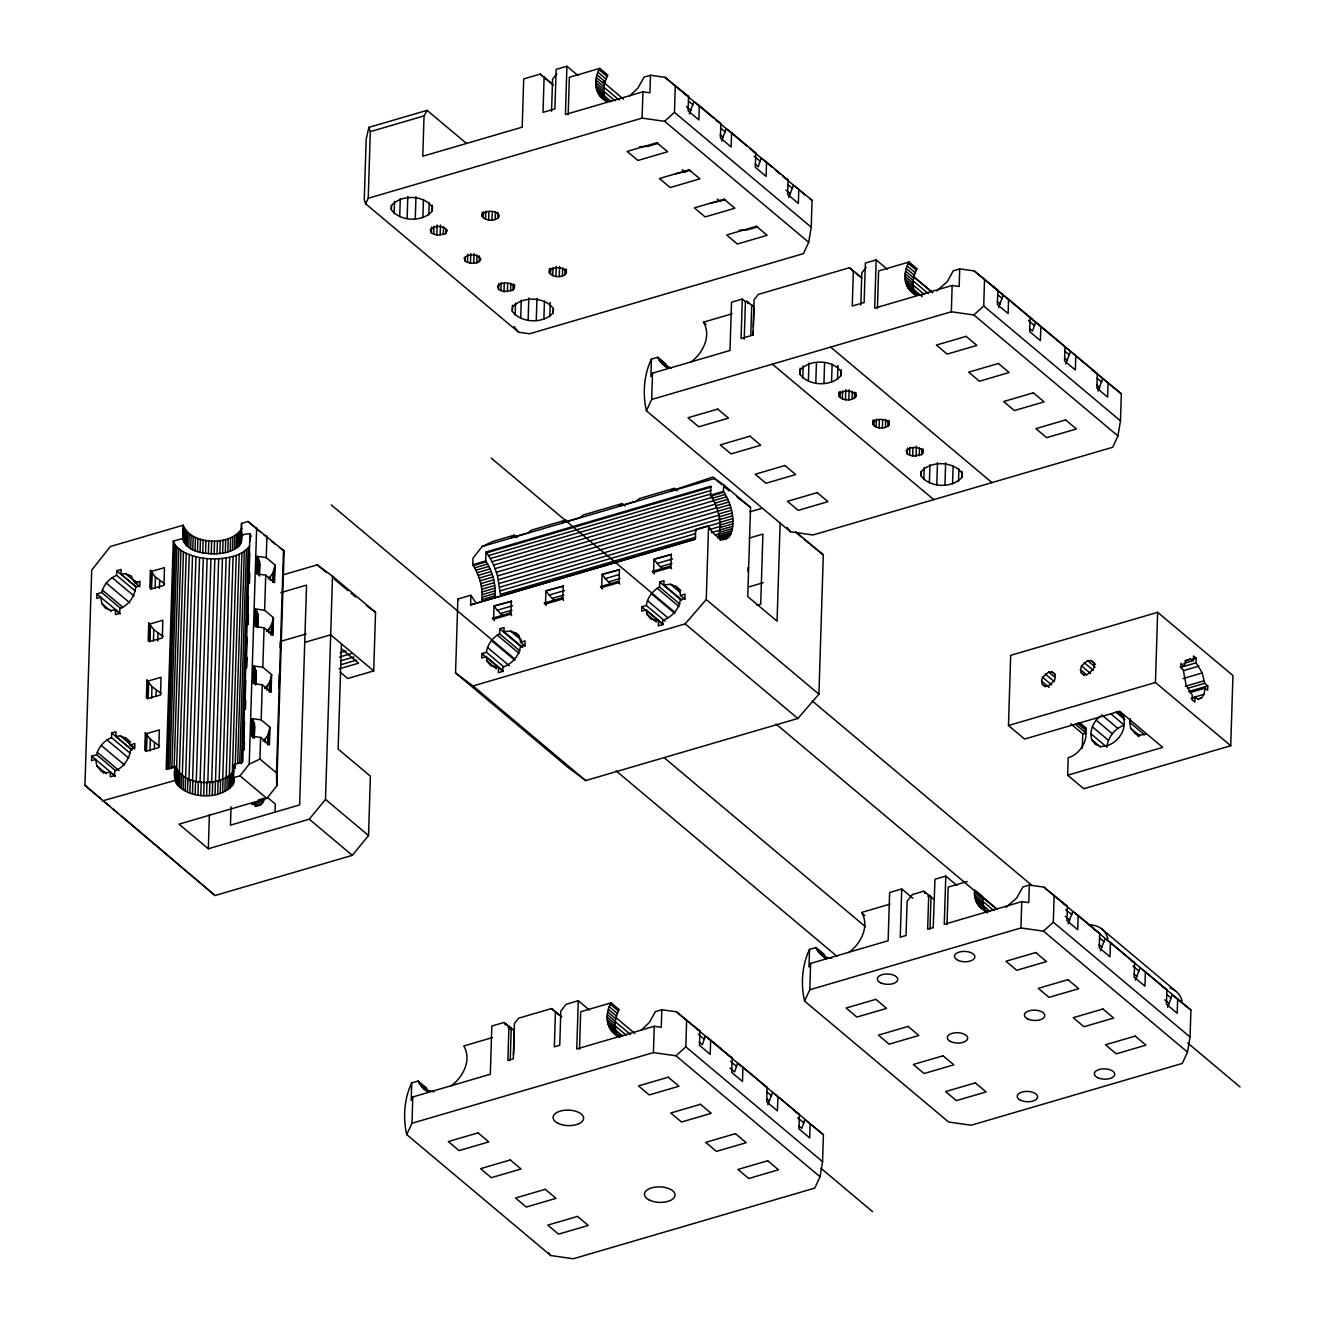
<?xml version="1.0" encoding="UTF-8"?>
<svg xmlns="http://www.w3.org/2000/svg" width="1325" height="1325" viewBox="0 0 1325 1325"><rect width="100%" height="100%" fill="white"/><g stroke="black" fill="none" stroke-linecap="round" stroke-linejoin="round"><path stroke-width="1.5" d="M481.753 601.881C483.459 588.979 479.766 575.597 472.743 564.748L472.959 558.206L482.184 546.496L492.917 541.412L514.216 535.184L517.148 537.635M494.722 598.088C496.428 585.186 492.734 571.804 485.712 560.955L485.993 551.995L710.763 486.225L710.482 495.169C718.2 507.574 723.036 523.839 717.736 538.049L730.704 534.257C736.004 520.046 731.168 503.782 723.45 491.376L723.649 484.834L712.751 477.083L670.533 491.095L674.143 488.378L677.075 490.83M341.436 643.817L338.123 749.089L370.387 776.185L368.532 835.528L352.301 855.337L215.014 895.518L84.949 785.377L91.707 570.131L110.339 546.529L183.165 525.213C191.711 545.685 230.335 546.579 241.928 528.36M115.408 770.537L96.642 754.77L91.673 756.227L91.524 760.616L95.632 759.407L96.758 765.817L103.499 773.104M120.509 608.274L101.743 592.507L96.775 593.964L96.626 598.337L100.733 597.144L101.859 603.554L105.47 608.208L111.035 610.394L115.54 609.98L120.227 613.922M100.369 770.471L105.934 772.657L110.439 772.243L110.29 776.848L114.613 775.589L114.762 770.984C123.623 767.473 129.718 758.562 130.645 749.172L134.752 747.963L134.902 743.573L129.933 745.031L125.925 738.108L120.36 735.922L115.855 736.336L115.987 731.731L111.664 732.99L111.532 737.594L130.314 753.362M115.54 609.98L115.391 614.585L119.714 613.309L119.863 608.705C128.724 605.194 134.819 596.283 135.746 586.892L139.854 585.7L139.986 581.311L135.034 582.768L131.009 575.828L125.461 573.642L120.956 574.056L121.088 569.452L116.766 570.727L116.633 575.332L135.398 591.099M145.303 732.708L144.74 750.265L145.899 751.225L158.884 747.615L159.364 729.893L146.446 733.686L145.303 732.708L150.354 739.284L159.613 746.091M146.942 680.089L146.396 697.629L147.539 698.59L160.54 694.996L161.021 677.274L148.102 681.05L146.942 680.089L151.994 686.648L161.252 693.472M148.748 623.081L148.185 640.621L149.344 641.582L162.329 637.971L162.809 620.249L149.891 624.042L148.748 623.081L153.799 629.64L163.058 636.447M150.387 570.446L149.841 587.985L151 588.946L163.985 585.352L164.466 567.63L151.547 571.406L150.387 570.446L155.439 577.004L164.697 583.828M145.899 751.225L146.446 733.686M147.539 698.59L148.102 681.05M149.344 641.582L149.891 624.042M151 588.946L151.547 571.406M146.512 751.109L147.009 735.524M148.168 698.49L148.665 682.888M149.957 641.466L150.454 625.88M151.613 588.847L152.11 573.245M149.973 750.977L150.354 739.284M151.63 698.358L151.994 686.648M153.418 641.333L153.799 629.64M155.075 588.714L155.439 577.004M154.379 748.675L154.561 742.828M156.035 696.056L156.218 690.192M157.774 640.985L158.006 633.184M159.414 588.35L159.663 580.565M251.17 536.526L249.945 533.942C235.552 533.329 245.887 541.445 237.804 546.977C231.991 551.664 224.339 553.254 217.052 553.784C204.961 554.016 186.278 552.392 182.751 538.381L173.293 541.147L166.155 769.295L175.579 766.43C184.175 786.752 220.629 787.183 233.829 771.017M167.033 769.179L174.138 543.184L173.31 541.246M168.275 769.03L175.314 545.088L174.138 543.184M169.882 768.815L176.854 546.927L175.314 545.088M171.836 768.533L178.743 548.683L176.854 546.927M174.105 768.136L180.945 550.355L178.743 548.683M234.293 777.51C230.6 806.312 164.317 800.267 175.579 766.43M182.784 539.176L183.165 525.213M175.529 781.866L175.943 768.699M183.115 540.65L183.529 527.499M176.142 783.323L183.446 551.912L180.945 550.355M183.728 542.107L184.142 528.94M177.02 784.731L177.434 771.581M184.606 543.532L185.02 530.364M178.179 786.122L178.593 772.955M185.765 544.906L186.179 531.739M179.256 775.241L186.229 553.337L183.446 551.912M179.587 787.431L180.001 774.28M187.173 546.215L187.587 533.064M181.243 788.69L181.657 775.523M188.812 547.473L189.227 534.306M182.287 776.533L189.26 554.645L186.229 553.337M183.115 789.849L183.529 776.698M190.701 548.633L191.098 535.482M185.202 790.926L192.522 555.771L189.26 554.645M192.771 549.709L193.185 536.542M187.471 791.886L187.885 778.736M195.04 550.67L195.454 537.519M188.928 780.707L195.968 556.765L192.522 555.771M189.906 792.747L190.32 779.58M197.475 551.531L197.889 538.364M192.522 781.518L199.562 557.56L195.968 556.765M192.473 793.476L192.887 780.309M200.058 552.26L200.472 539.109M195.173 794.072L195.587 780.922M202.758 552.856L203.172 539.706M196.249 782.131L203.288 558.189L199.562 557.56M197.955 794.553L198.369 781.386M205.541 553.337L205.955 540.169M200.058 782.578L207.097 558.637L203.288 558.189M200.804 794.884L201.218 781.717M208.389 553.668L208.803 540.501M203.918 782.827L210.957 558.885L207.097 558.637M203.702 795.066L204.116 781.899M211.271 553.85L211.685 540.699M206.601 795.099L207.015 781.949M214.17 553.9L214.584 540.733M207.793 782.893L214.832 558.935C227.122 558.487 241.432 556.401 249.597 546.198M209.466 795L209.88 781.849M217.052 553.784L217.466 540.633M283.616 574.686L317.271 564.848L332.509 576.209L325.503 799.389L309.272 819.214L208.323 848.762L209.4 814.511M211.636 782.744L218.675 558.802M212.298 794.768L212.712 781.601M219.884 553.552L220.298 540.385M215.064 794.371L222.451 558.471M222.65 553.154L223.064 540.004M217.731 793.857L218.128 780.69M225.3 552.641L225.714 539.474M219.105 781.916L226.144 557.957M220.248 793.195L220.662 780.044M227.834 551.978L228.248 538.828M222.716 779.15L229.689 557.262M222.633 792.416L223.047 779.249M230.219 551.2L230.633 538.033M224.852 791.505L225.267 778.355M232.422 550.289L232.836 537.138M226.111 778.272L233.084 556.384M226.857 790.495L227.271 777.344M234.442 549.279L234.856 536.128M228.662 789.385L229.076 776.235M236.247 548.169L236.662 535.018M229.291 777.228L236.264 555.341M230.235 788.193L230.649 775.026M237.804 546.977L238.218 533.809M231.047 806.743L230.467 825.16L299.632 804.921L306.539 585.103L280.85 592.606M231.56 786.918L231.974 773.75M239.129 545.701L239.543 532.534M232.239 776.036L239.212 554.132M232.62 785.559L233.034 772.409M240.206 544.36L240.62 531.192M233.415 784.168L233.945 764.575L242.773 761.991L249.945 533.942M241.001 542.952L241.531 523.358L247.974 521.47L284.146 550.968L276.759 785.907L266.872 798.428L179.007 824.15L208.323 848.762M241.365 537.122L241.531 523.358M233.929 782.727L234.045 778.967M241.514 541.527L241.812 532.12M235.121 768.517L241.912 552.79M237.655 762.918L244.313 551.299M239.692 763.366L246.417 549.693M241.398 763.713L248.173 547.987M243.568 750.314L244.462 721.545M244.86 709.223L245.754 680.454M246.152 668.131L247.112 637.308M247.51 624.986L248.404 596.217M248.868 581.841L249.763 553.072M250.143 540.749L250.342 534.588M244.214 749.784L244.462 741.569M245.489 708.693L245.754 700.478M246.781 667.601L247.112 657.332M248.139 624.456L248.471 614.187M249.431 583.364L249.763 573.096M234.161 781.27L233.531 777.742L239.991 775.854L249.216 764.144L256.653 527.946M252.197 718.63L251.651 736.17L260.627 737.445L269.422 744.832L269.985 727.293L261.174 719.889L252.197 718.63L254.417 723.533L254.367 738.323M253.853 665.995L253.307 683.534L262.284 684.81L271.078 692.197L271.625 674.657L262.83 667.27L253.853 665.995L256.073 670.914L256.089 683.733M255.642 608.987L255.096 626.526L264.072 627.802L272.867 635.188L273.43 617.649L264.619 610.262L255.642 608.987L257.862 613.889L257.878 626.725M257.298 556.351L256.752 573.891L265.729 575.166L274.523 582.553L275.07 565.013L266.275 557.626L257.298 556.351L259.518 561.27L259.468 576.044M252.777 738.025L253.323 720.469M254.499 683.435L254.98 667.85M256.288 626.427L256.768 610.825M257.944 573.791L258.425 558.206M253.986 737.18L254.417 723.533M255.642 684.545L256.073 670.914M257.431 627.537L257.862 613.889M259.087 574.901L259.518 561.27M254.052 737.495L254.748 726.63M255.708 684.859L256.388 673.994M259.153 575.216L259.832 564.351M276.759 785.907L276.494 772.939L259.948 759.059L260.627 737.445M261.174 719.889L262.284 684.81M262.83 667.27L264.072 627.802M264.619 610.262L265.729 575.166M266.275 557.626L266.954 536.012M265.215 742.712L265.331 738.82L267.865 735.027L269.985 727.293M266.872 690.093L266.987 686.184L269.522 682.392L271.625 674.657M268.66 633.068L268.776 629.176L271.31 625.383L273.43 617.649M270.317 580.449L270.433 576.541L272.967 572.764L275.07 565.013M267.567 744.766L267.865 735.027M269.223 692.147L269.522 682.392M271.012 635.139L271.31 625.383M272.668 582.503L272.967 572.764M269.008 744.733L269.439 731.085M270.664 692.097L271.095 678.45M272.453 635.089L272.884 621.442M274.109 582.453L274.54 568.806M275.037 812.192L275.302 804.01L267.617 797.551M278.929 688.52L279.376 674.193M280.204 647.61L280.403 641.466L306.092 633.946M276.494 772.939L283.5 549.892M788.756 197.442L793.46 185.103L812.076 200.241L811.231 227.204L808.681 242.293L803.43 253.622L529.569 333.768L518.555 332.211L365.667 203.802L368.217 198.27L370.321 131.622L368.863 127.382L427.097 110.339L466.417 143.365M340.078 672.057L347.763 678.516L373.7 670.914L375.538 612.349L332.509 576.209M391.273 209.598L391.538 205.458C401.326 194.328 423.735 194.924 432.447 207.097L432.182 211.222C422.393 222.352 399.984 221.755 391.273 209.598L391.388 205.557M394.138 213.524L394.519 201.433M399.703 216.671L400.283 198.535M407.123 218.559L407.818 196.398M415.272 218.873L415.967 196.713M427.097 110.339L424.05 115.904L422.774 156.234L522.199 127.15L523.706 78.904L540.136 74.101L553.469 84.916M422.89 217.598L423.453 199.462M428.82 214.915L429.201 202.824M431.403 233.067L430.327 229.738C434.385 225.117 443.676 225.366 447.287 230.401L445.78 233.647L436.786 235.154L431.403 233.067L431.586 227.006M432.182 211.222L432.381 205.176M433.706 234.376L433.971 226.161M436.786 235.154L437.101 225.002M418.17 1081.034L419.462 1083.85L427.528 1090.624L426.252 1087.808L418.17 1081.034L411.727 1082.923L411.181 1100.462L412.804 1096.951L490.316 1074.26L491.823 1026.03L503.931 1022.486L511.235 1028.15L510.224 1060.348M798.776 1125.803L801.857 1128.37L804.788 1119.575L823.405 1134.713L822.56 1161.677L820.026 1176.766L814.776 1188.094L573.327 1258.75L550.786 1255.553L406.725 1134.581L411.992 1123.252L412.804 1096.951M440.165 235.287L440.48 225.035M443.328 234.757L443.577 226.79M445.78 233.647L445.912 229.54M465.224 261.24L464.181 257.994C468.123 253.506 477.149 253.754 480.644 258.657L480.544 260.313L476.801 262.88L470.458 263.261L465.224 261.24L465.357 257.216M467.477 262.499L467.725 254.301M795.646 531.656L823.305 554.877L818.916 694.184L797.849 718.481L585.683 780.574L568.21 767.556L455.552 672.934L457.87 599.033L470.839 595.24L475.758 602.676M470.458 263.261L470.756 253.539M473.737 263.393L474.035 253.572M476.801 262.88L477.05 254.93M479.186 261.787L479.385 255.891M482.085 216.257L482.184 214.551C486.258 209.93 495.55 210.178 499.161 215.23L499.045 216.936C494.987 221.557 485.695 221.308 482.085 216.257L482.217 212.215M730.704 534.257C724.576 545.983 711.409 533.743 708.577 525.661L695.608 529.47L695.393 539.209L470.623 604.978L470.839 595.24M483.277 217.896L483.459 211.818M485.579 219.205L485.828 211.106M488.66 219.983L488.908 211.884M492.039 220.116L492.287 212.017M495.186 219.586L495.451 211.487M503.599 666.707L486.391 652.264L481.853 653.589L481.704 657.978L486.242 656.637L503.467 671.096M497.653 218.476L497.852 212.398M498.631 289.529L497.554 286.183C501.612 281.562 510.903 281.811 514.514 286.862L513.007 290.109L504.013 291.616L498.631 289.529L498.813 283.467M500.933 290.837L501.198 282.623M511.334 601.003L510.92 614.121L493.645 619.173L494.043 606.055L511.516 601.252L494.043 606.055M504.013 291.616L504.262 283.484M507.392 291.748L507.641 283.55M519.947 650.906L499.608 633.83L499.757 628.795L504.08 627.52L503.947 631.694L522.729 647.461M510.556 291.218L510.804 283.235M512.278 311.209L512.543 307.085C522.348 295.939 544.741 296.535 553.452 308.708L553.188 312.832C543.399 323.979 520.99 323.383 512.278 311.209L512.46 305.164M513.007 290.109L513.206 283.947M514.398 288.568L514.531 284.511M515.143 315.151L515.524 303.061M520.708 318.298L521.288 300.162M528.128 320.17L528.824 298.009M508.949 1026.229L507.873 1060.431L513.272 1058.857L514.382 1023.546L518.622 1018.18L551.482 1008.573L561.783 1016.855M536.277 320.501L536.973 298.34M544.111 77.065L543.002 112.36L554.893 108.882L556.136 69.413L566.934 66.25L578.015 75.542M513.57 1054.882L514.332 1030.751L503.931 1022.486M543.896 319.226L544.459 301.09M551.564 111.366L552.575 79.169L556.848 73.753M549.312 272.718L549.411 271.012C553.486 266.391 562.777 266.64 566.388 271.675L566.272 273.397C562.214 278.002 552.923 277.77 549.312 272.718L549.428 268.66M550.504 274.341L550.687 268.279M549.842 316.526L550.273 302.431M552.807 275.65L553.055 267.551M553.188 312.832L553.32 308.808M563.208 585.816L562.794 598.933L545.503 604.001L545.917 590.884L563.373 586.081L545.917 590.884M555.887 276.428L556.202 266.308M559.266 276.561L559.581 266.441M566.934 66.25L565.411 114.497L642.923 91.806L649.929 92.8L650.476 75.26L665.001 77.314L688.569 96.526L688.106 110.869L698.871 119.896L699.318 105.553L693.969 101.561L689.265 113.884M562.413 276.031L562.678 267.948M568.177 114.778L569.352 77.281L599.794 68.37L607.86 75.144C603.736 82.746 601.964 92.618 606.386 100.501C593.434 94.887 593.716 78.755 599.794 68.37M564.881 274.921L565.079 268.842M566.272 273.397L566.404 269.339M555.457 1011.538L554.347 1046.833L559.746 1045.259L560.823 1011.041L566.173 1004.267L578.28 1000.723L589.343 1010.014M578.28 1000.723L576.756 1048.969L654.252 1026.279L661.274 1027.273L661.821 1009.733L676.346 1011.787L699.898 1030.999L699.451 1045.342L710.217 1054.369L710.664 1040.026L705.298 1036.034L702.349 1044.829L699.285 1042.245M579.505 1049.251L580.681 1011.753L611.14 1002.843L619.206 1009.617C614.734 1017.766 613.028 1028.829 618.924 1036.73C605.641 1030.767 604.382 1013.973 611.14 1002.843M619.404 569.386L618.99 582.487L601.699 587.555L602.113 574.437L619.57 569.634L602.113 574.437M368.217 198.27L642.095 118.124L642.923 91.806M665.1 621.226L646.318 605.459L641.78 606.784L641.648 611.173L646.186 609.831L663.394 624.29M657.862 357.253L659.154 360.069L667.22 366.843L665.928 364.027L657.862 357.253L651.42 359.141L650.857 376.681L652.496 373.17L729.992 350.479L731.516 302.232L742.315 299.086L745.412 301.669L744.236 339.167M1108.064 382.759L1107.617 397.102L1096.868 388.076L1097.315 373.716L1091.949 369.725L1121.331 393.889L1120.47 420.853L1117.936 435.942L1112.685 447.27L813.02 534.969L790.478 531.772L646.418 410.8L651.668 399.471L652.496 373.17M671.278 554.198L670.864 567.315L653.573 572.367L653.987 559.266L671.444 554.463L653.987 559.266M679.874 604.101L659.535 587.025L659.684 581.99L664.007 580.714L663.891 584.888L681.1 599.347M642.095 118.124L664.637 121.32L674.458 112.36L675.303 85.396M411.992 1123.252L653.424 1052.597L654.252 1026.279M653.424 1052.597L675.965 1055.793L685.803 1046.833L686.648 1019.869M699.318 105.553L720.833 123.623L720.386 137.966L731.135 147.009L731.582 132.649L726.233 128.657L721.529 140.997M455.552 672.934L473.008 685.952L685.174 623.876L706.242 599.562L708.577 525.661M742.315 299.086L741.072 338.554L752.964 335.076L754.074 299.765L758.314 294.398L849.391 267.749L861.151 277.256M731.582 132.649L755.797 152.971L755.333 167.331L766.098 176.358L766.546 161.998L761.179 158.006L758.248 166.801L755.167 164.217M750.778 335.225L751.722 305.032L754.008 306.953L753.378 327.076M753.13 335.126L753.263 331.101M710.664 1040.026L732.178 1058.095L731.715 1072.438L742.48 1081.482L742.928 1067.122L737.578 1063.13L734.63 1071.925L730.009 1068.049M723.649 484.834L750.546 507.409L747.747 596.581L777.063 621.193L780.143 522.845M766.546 161.998L788.06 180.067L787.613 194.427L798.362 203.454L798.809 189.111M742.928 1067.122L767.125 1087.444L766.678 1101.804L777.444 1110.83L777.891 1096.487L772.525 1092.479L767.838 1104.818M799.936 374.147L800.201 370.023C810.006 358.893 832.398 359.489 841.127 371.646L840.862 375.77C831.057 386.917 808.648 386.32 799.936 374.147L800.134 368.102M802.801 378.089L803.182 365.998M808.382 381.236L808.946 363.1M815.786 383.107L816.432 362.967M777.891 1096.487L799.406 1114.54L798.942 1128.9L809.707 1137.927L810.155 1123.583M823.935 383.438L824.564 363.282M816.001 947.508L818.486 952.095L826.552 958.869L824.067 954.282L816.001 947.508L809.542 949.396L808.995 966.952L810.635 963.424L888.131 940.733L889.638 892.503L901.745 888.959L912.826 898.251M1167.607 1007.265L1172.294 994.926L1190.91 1010.048L1190.065 1037.028L1187.531 1052.116L1182.281 1063.445L971.142 1125.223L948.601 1122.027L804.557 1001.054L809.807 989.742L810.635 963.424M831.553 382.163L832.117 364.027M837.499 379.463L837.947 365.369M838.874 395.993L838.99 394.287C843.048 389.666 852.339 389.914 855.95 394.966L855.851 396.672C851.776 401.293 842.501 401.044 838.874 395.993L839.007 391.968M840.067 397.632L840.265 391.587M840.862 375.77L841.044 369.725M842.385 398.941L842.634 390.875M845.449 399.719L845.781 389.633M848.828 399.852L849.143 389.782M853.366 270.714L852.257 306.009L864.132 302.531L865.374 263.062L876.189 259.899L887.253 269.207M851.992 399.322L852.24 391.256M854.459 398.196L854.642 392.15M855.851 396.672L855.983 392.647M860.819 305.015L861.83 272.817L866.103 267.402M876.189 259.899L874.666 308.145L952.162 285.471L959.184 286.448L959.731 268.909L974.256 270.962L997.824 290.175L997.361 304.518L1008.126 313.561L1008.573 299.202L992.458 286.167L997.824 290.175M872.744 424.215L872.86 422.543C876.802 418.071 885.812 418.303 889.323 423.205L889.207 424.861C885.266 429.35 876.256 429.101 872.744 424.215L872.877 420.174M877.415 308.427L878.608 270.929L909.049 262.019L917.115 268.793C912.975 276.395 911.219 286.266 915.641 294.15C902.689 288.552 902.971 272.403 909.049 262.019M873.904 425.789L874.086 419.743M876.14 427.064L876.388 418.998M879.121 427.809L879.386 419.76M882.4 427.942L882.649 419.893M885.464 427.428L885.729 419.379M887.866 426.352L888.048 420.307M889.207 424.861L889.34 420.837M907.294 454.078L906.217 450.732C910.275 446.127 919.567 446.376 923.177 451.411L921.687 454.657L912.677 456.164L907.294 454.078L907.492 448.032M909.613 455.386L909.861 447.337M912.677 456.164L912.942 448.115M901.745 888.959L900.238 937.206L906.035 935.5L907.112 901.298L912.461 894.508L923.707 891.228L931.011 896.892L930.001 929.09M916.055 456.297L916.37 446.227M919.219 455.767L919.467 447.717M920.941 475.758L921.206 471.634C931.011 460.504 953.404 461.1 962.132 473.273L961.867 477.398C952.062 488.527 929.67 487.931 920.941 475.758L921.074 471.733M921.687 454.657L921.869 448.612M923.078 453.133L923.194 449.092M923.823 479.7L924.188 467.609M929.388 482.847L929.951 464.711M936.808 484.735L937.504 462.557M944.94 485.049L945.636 462.889M651.668 399.471L951.333 311.773L952.162 285.471M933.214 927.649L934.97 879.237L945.785 876.073L956.849 885.365M952.559 483.774L953.139 465.638M945.785 876.073L944.261 924.32L1021.757 901.629L1028.78 902.623L1029.326 885.083L1043.852 887.137L1067.403 906.333L1066.956 920.693L1077.722 929.719L1078.169 915.376L1072.803 911.368L1068.116 923.707M958.505 481.091L958.886 469M947.011 924.602L948.187 887.104L967.217 881.539M961.867 477.398L962.049 471.352M951.333 311.773L973.875 314.969L983.713 306.009L984.558 279.045M1067.635 775.191L1162.737 747.366L1119.708 711.227L1024.606 739.052L1008.474 725.504L1010.677 655.345L1157.653 612.332L1232.946 675.551L1230.726 745.727L1083.767 788.739L1067.635 775.191L1068.182 757.652C1082.061 754.372 1094.135 731.317 1078.798 722.705L1086.268 728.982M1030.088 317.271L1029.641 331.614L1040.39 340.658L1040.837 326.298L1008.573 299.202M809.807 989.742L1020.929 927.947L1021.757 901.629M1065.052 346.62L1064.588 360.98L1075.353 370.006L1075.801 355.663L1040.837 326.298M1020.929 927.947L1043.471 931.144L1053.309 922.183L1054.153 895.203M1082.277 748.294L1082.74 733.851L1070.782 723.814M1078.169 915.376L1099.684 933.429L1099.22 947.789L1109.986 956.816L1110.433 942.472L1105.067 938.464L1100.379 950.803M1110.433 942.472L1134.631 962.795L1134.183 977.138L1144.949 986.181L1145.396 971.821L1140.03 967.83L1135.326 980.169M1230.726 745.727L1155.433 682.491L1157.653 612.332M1145.396 971.821L1166.911 989.891L1166.447 1004.251L1177.213 1013.277L1177.66 998.918M1183.788 663.378L1193.394 660.579L1193.527 655.974L1196.227 658.227L1196.077 662.831L1202.288 672.934L1204.69 683.336L1207.771 685.936L1207.638 690.325L1205.088 688.172L1189.717 692.677M1191.142 698.606L1194.984 697.48L1194.852 702.084L1192.152 699.832L1192.301 695.227L1186.09 685.124L1183.291 669.887L1180.741 667.734L1180.89 663.345L1183.97 665.945L1186.885 659.999L1190.529 659.121L1193.394 660.579M989.311 911.385C979.009 910.523 972.964 899.443 974.769 889.887M985.22 910.308L982.968 904.014L982.852 896.661L976.128 891.013M257.746 620.05L258.193 616.986M1197.651 699.186L1201.493 698.06L1204.044 694.267L1205.088 688.172M101.743 592.507C103.516 584.921 109.412 578.247 116.633 575.332M96.642 754.77C98.414 747.184 104.311 740.526 111.532 737.594M486.391 652.264C487.451 644.53 492.701 637.358 499.608 633.83M646.318 605.459C647.395 597.724 652.629 590.553 659.535 587.025M1116.379 711.724L1119.94 713.132L1123.418 717.62C1127.707 731.417 1114.938 747.002 1100.694 746.406L1095.344 744.302L1091.866 739.814C1089.001 731.102 1093.373 721.612 1100.297 716.129M1111.112 714.076L1124.312 725.156C1114.905 728.452 1107.799 737.213 1106.922 747.201L1090.79 733.652M1138.639 736.617L1130.755 728.435L1129.678 722.274L1130.424 718.812M253.241 803.48C257.597 808.316 264.271 803.993 264.222 798.23L258.325 799.952M747.813 571.473L748.062 567.431M998.52 307.549L1003.207 295.21M1029.459 328.517L1032.539 331.101L1035.488 322.306M1065.747 363.994L1070.434 351.655M1098.011 391.09L1102.715 378.751M1041.566 681.067L1042.593 677.29L1048.704 672.023L1052.133 671.957L1054.584 673.779L1055.396 677.009L1054.352 680.802L1048.257 686.052L1044.829 686.135L1042.378 684.296L1041.566 681.067L1049.135 687.41M1080.471 669.672L1081.498 665.895L1087.61 660.628L1091.038 660.562L1093.489 662.384L1094.301 665.63L1093.258 669.407L1087.162 674.673L1083.734 674.74L1081.283 672.918L1080.471 669.672L1086.517 674.756M254.764 680.056L255.957 677.058M368.863 127.382L366.164 139.357L364.259 199.744L365.667 203.802M651.42 359.141C643.817 374.793 642.542 394.188 646.418 410.8M411.727 1082.923C404.142 1098.574 402.866 1117.985 406.725 1134.581M809.542 949.396C801.956 965.047 800.681 984.458 804.557 1001.054M268.114 578.926L270.433 576.541M266.474 631.561L268.776 629.176M264.669 688.569L266.987 686.184M263.029 741.205L265.331 738.82M629.657 95.947L637.971 88.063L644.033 77.148L650.476 75.26M690.491 362.305C702.532 353.858 711.84 336.053 703.476 322.174L732.029 313.826M450.815 1086.086C462.839 1077.639 472.147 1059.834 463.783 1045.972L492.337 1037.608M641.002 1030.419L649.3 1022.536L655.378 1011.621L661.821 1009.733M848.629 952.559C860.67 944.112 869.978 926.308 861.614 912.445L890.152 904.081M514.216 535.184L510.589 537.9L527.88 532.849L531.507 530.116L566.09 519.996L562.463 522.729L579.754 517.661L583.381 514.945L622.286 503.55L625.218 506.017M622.286 503.55L618.659 506.283L635.95 501.214L639.577 498.498L674.143 488.378M936.576 291.119L947.226 281.712L953.288 270.797L959.731 268.909M1006.155 907.294L1016.805 897.87L1022.867 886.972L1029.326 885.083M249.216 764.144L259.948 759.059M658.26 143.315L647.975 146.33L639.693 146.711M675.203 173.923L690.54 170.412M710.167 203.288L725.487 199.76M757.767 226.873L747.466 229.871L739.201 230.252M370.321 131.622L424.05 115.904M745.412 301.669L746.704 301.288L754.008 306.953M747.697 303.591L748.989 303.21L746.704 301.288M482.184 546.496L714.987 478.375M485.993 551.995L486.656 552.84L711.426 487.053M486.656 552.84L488.544 555.572L711.343 490.366M488.544 555.572L490.349 558.554L711.177 493.927M472.743 564.748L485.712 560.955M710.482 495.169L723.45 491.376M473.323 565.593L486.292 561.8M711.061 496.014L724.03 492.221M490.349 558.554L492.055 561.75L712.883 497.123M474.681 567.812L487.65 564.019M712.419 498.25L725.371 494.44M475.94 570.197L488.908 566.404M713.678 500.635L726.647 496.825M492.055 561.75L493.629 565.112L714.457 500.486M477.132 572.715L490.101 568.922M714.871 503.152L727.839 499.359M493.629 565.112L495.07 568.624L715.898 503.997M478.209 575.348L491.178 571.555M715.947 505.769L728.916 501.976M495.07 568.624L496.378 572.251L717.206 507.624M479.186 578.064L492.155 574.272M716.924 508.485L729.893 504.693M480.031 580.83L492.999 577.037M695.625 537.238L500.436 594.362L497.504 575.944L730.737 507.458M480.743 583.629L493.712 579.837M718.481 514.067L731.45 510.274M498.465 579.688L719.293 515.061M481.339 586.445L494.308 582.652M719.077 516.866L732.029 513.073M499.243 583.447L720.071 518.82M481.77 589.227L494.738 585.435M719.508 519.648L732.477 515.856M749.933 511.798L761.825 508.32M304.733 642.377L330.67 634.791L373.7 670.914M482.068 591.96L495.037 588.168M719.806 522.381L732.775 518.588M499.84 587.157L720.668 522.53M482.217 594.61L495.186 590.817M719.955 525.048L732.924 521.255M500.237 590.817L695.426 533.693M709.223 529.652L721.065 526.191M482.217 597.178L495.186 593.385M719.955 527.598L732.924 523.806M482.068 599.596L495.02 595.803M711.392 532.633L719.276 530.315M719.79 530.033L732.758 526.24M470.541 604.829L695.31 539.06M719.492 532.302L732.46 528.509M715.334 534.886L719.276 533.727M719.044 534.422L732.013 530.629M718.465 536.343L731.433 532.534M720.585 538.447L729.843 535.731M719.608 539.673L728.866 536.973M720.369 540.12L727.789 537.95M722.887 539.755L726.597 538.679M340.144 652.695L346.04 650.973M494.225 606.32L497.289 610.229L512.659 605.74M546.082 591.132L549.163 595.058L564.516 590.553M602.279 574.702L605.343 578.611L618.792 574.669M654.152 559.514L657.217 563.423L672.587 558.935M339.432 657.067L351.224 653.606M749.138 538.099L762.918 534.074L760.716 604.233L756.823 605.376M497.289 610.229L500.453 613.558L511.98 610.179M549.163 595.058L552.31 598.387L563.837 595.008M605.343 578.611L608.506 581.94L620.034 578.561M657.217 563.423L660.38 566.752L671.908 563.373M340.326 660.927L354.09 656.902M494.407 620.663L492.486 618.212L509.777 613.16L510.92 614.121M546.281 605.475L544.36 603.041L561.651 597.973L562.794 598.933M602.477 589.029L600.556 586.594L617.848 581.526L618.99 582.487M654.335 573.858L652.413 571.406L669.705 566.355L670.864 567.315M340.84 664.736L356.558 660.132M338.968 668.91L358.628 663.146L341.717 648.952M503.947 631.694L510.605 631.081L516.17 633.267L519.781 637.921L520.543 642.261L525.081 640.936L524.932 645.325L520.394 646.65C519.135 656.157 511.682 664.007 502.838 667.22L502.705 671.378L498.382 672.653L498.548 667.601L490.614 665.63L487.004 660.976L486.242 656.637M663.891 584.888L670.533 584.275L676.098 586.462L679.708 591.116L680.47 595.455L685.008 594.13L684.876 598.519L680.338 599.844C679.062 609.351 671.609 617.202 662.765 620.415L662.632 624.572L658.31 625.847L658.475 620.796L650.558 618.825L646.931 614.171L646.186 609.831M749.486 586.727L763.117 582.735M102.34 800.913L175.198 780.392M251.717 804.457L263.509 800.996M254.566 805.501L262.416 803.198M255.112 806.461L261.008 804.739M1184.782 660.811L1190.529 659.121M1192.384 659.353L1196.227 658.227M1180.128 667.071L1183.97 665.945M1180.707 667.336L1196.077 662.831M1183.507 670.616L1198.877 666.111M1008.474 725.504L1155.433 682.491M1183.076 678.549L1202.288 672.934M1185.246 686.3L1204.458 680.686M1187.399 688.404L1204.69 683.336M1188.558 691.551L1207.771 685.936M1192.517 697.646L1204.044 694.267M924.684 893.514L925.993 893.149L923.707 891.228M927.782 896.114L929.073 895.733L934.108 899.476M504.924 1024.788L506.216 1024.407M508.005 1027.372L509.313 1026.991L511.599 1028.912L510.291 1029.293M933.463 927.483L927.649 929.173L928.726 894.971L931.011 896.892M1201.493 698.06L1197.833 698.938L1194.984 697.48M1082.74 733.851L1086.102 733.205L1075.635 724.411M1146.009 734.431L1139.599 735.027L1134.25 732.924M210.957 558.885L214.832 558.935M922.018 295.376L913.538 293.222L907.575 287.376M831.736 958.339L825.177 957.097L818.486 952.095M433.904 1091.866L425.424 1089.713L419.462 1083.85M610.477 101.561L602.511 98.431L598.32 93.711M671.311 367.919L663.345 364.789L659.154 360.069M621.806 1036.034L615.628 1034.047L610.858 1029.956M809.823 198.932L812.076 200.241M1121.331 393.889L974.256 270.962M1190.91 1010.048L1043.852 887.137M823.405 1134.713L676.346 1011.787M683.203 92.518L688.569 96.526M716.808 120.625L720.833 123.623M750.43 148.98L755.797 152.971M788.06 180.067L782.694 176.076L797.236 188.365M750.546 507.409L736.783 496.925M1062.054 902.342L1067.403 906.333M1094.318 929.438L1099.684 933.429M1129.281 958.803L1134.631 962.795M1161.545 985.899L1166.911 989.891M366.396 605.525L375.538 612.349M279.509 547.507L284.146 550.968M694.548 1026.991L699.898 1030.999M726.812 1054.087L732.178 1058.095M761.776 1083.452L767.125 1087.444M794.039 1110.549L799.406 1114.54M810.42 544.575L823.305 554.877M1075.801 355.663L1097.315 373.716M997.708 294.713L1002.313 298.572M1028.448 320.518L1034.593 325.685M1064.936 351.158L1069.54 355.034M1097.199 378.254L1101.82 382.13M997.195 301.421L1000.276 304.005M1064.422 357.866L1067.486 360.45M1096.686 384.979L1099.767 387.546M983.713 306.009L1120.47 420.853M973.875 314.969L1117.936 435.942M908.321 263.393L916.387 270.168M907.194 265.944L915.26 272.718M906.3 268.544L914.366 275.318M913.935 276.842L932.8 292.676M913.869 277.008L931.144 291.517M905.621 271.145L913.687 277.919M905.19 273.712L913.256 280.486M912.66 280.469L928.378 293.67M904.992 276.246L913.058 283.02M911.766 283.947L924.337 294.498M905.025 278.697L913.091 285.471M665.001 77.314L713.794 118.306M715.467 119.614L746.853 146.065M750 148.698L772.044 167.215M775.191 169.865L779.912 173.823M800.383 191.015L805.103 194.974M905.306 281.066L913.372 287.84M912.743 288.701L922.167 296.618M905.836 283.318L913.902 290.092M688.453 101.064L693.074 104.923M720.734 128.161L725.338 132.02M754.14 156.218L760.302 161.385M787.944 184.606L792.565 188.481M906.582 285.422L914.648 292.196M908.768 289.132L915.492 294.779M910.176 290.722L915.542 295.227M686.4 106.48L691.021 110.356M720.204 134.868L723.284 137.452M785.907 190.038L790.512 193.897M674.458 112.36L811.231 227.204M849.391 267.749L861.846 278.217M664.637 121.32L808.681 242.293M599.066 69.745L607.132 76.519M597.956 72.295L606.022 79.069M597.045 74.896L605.111 81.67M603.123 81.868L623.462 99.193M596.366 77.496L604.432 84.27M595.935 80.063L604.001 86.837M603.405 86.821L619.123 100.021M595.737 82.597L603.803 89.371M604.084 91.607L615.082 100.849M595.77 85.048L603.836 91.822M596.051 87.417L604.134 94.191M603.488 95.052L611.355 101.644M596.581 89.669L604.647 96.443M597.343 91.773L605.409 98.547M599.513 95.483L606.966 101.826M600.921 97.073L606.552 101.826M682.309 169.666L685.373 172.25M717.256 199.015L720.336 201.599M540.136 74.101L552.608 84.568M830.626 347.1L991.961 482.598M772.392 364.143L933.744 499.641M703.476 322.174L706.159 324.443M1091.038 660.562L1095.576 664.372M1087.61 660.628L1095.162 666.988M1084.115 662.583L1093.191 670.202M1081.498 665.895L1090.574 673.514M1081.283 672.918L1084.314 675.452M1119.94 713.132L1124.345 716.825M1129.678 722.274L1144.353 734.58M1116.048 712.254L1124.859 719.657M1130.755 728.435L1139.566 735.822M1052.133 671.957L1055.147 674.491M1101.688 714.804L1117.82 728.352M1048.704 672.023L1054.75 677.108M1045.21 673.978L1054.286 681.597M1096.106 720.104L1112.238 733.652M1042.593 677.29L1051.669 684.909M658.177 358.114L666.243 364.888M660.347 361.841L667.071 367.489M661.755 363.414L667.386 368.168M1042.378 684.296L1045.408 686.847M1092.264 726.729L1108.412 740.277M1081.349 724.112L1085.838 727.889M1083.419 726.15L1086.401 728.651M1077.358 723.218L1086.318 730.737M1091.866 739.814L1100.661 747.217M796.507 532.965L801.128 536.84M804.192 539.424L808.813 543.3M714.241 478.342L721.761 484.652M724.775 487.186L729.28 490.962M1101.274 928.56L1175.49 990.885M706.242 599.562L818.916 694.184M660.38 566.752L663.593 569.452M1065.764 909.596L1071.908 914.747M1099.568 937.984L1104.172 941.843M1132.991 966.041L1139.136 971.208M1166.795 994.429L1171.399 998.305M676.098 586.462L680.785 590.403M812.291 701.008L1031.662 885.216M670.533 584.275L679.924 592.159M1065.25 916.304L1069.855 920.163M1099.054 944.692L1102.135 947.276M1134.018 974.041L1137.082 976.624M1164.741 999.845L1169.362 1003.721M652.413 571.406L653.573 572.367M680.47 595.455L685.158 599.397M659.684 581.99L681.597 600.374M657.134 588.201L679.046 606.602M1053.309 922.183L1190.065 1037.028M491.227 458.119L674.723 612.216M1187.614 1042.924L1240.051 1086.964M651.337 593.716L674.822 613.425M685.174 623.876L797.849 718.481M1043.471 931.144L1187.531 1052.116M647.362 600.589L667.701 617.665M641.78 606.784L663.162 624.737M608.506 581.94L611.719 584.623M646.931 614.171L656.322 622.071M983.829 897.969L996.4 908.519M776.036 724.046L996.98 909.579M974.571 892.421L982.653 899.195M982.918 901.431L993.916 910.673M974.62 894.872L982.686 901.646M974.902 897.24L982.968 904.014M982.338 904.876L990.189 911.468M975.432 899.476L983.498 906.25M976.177 901.596L984.243 908.37M600.556 586.594L601.699 587.555M977.154 903.534L987.738 912.561M978.363 905.306L987.158 912.776M979.755 906.88L985.137 911.401M929.073 895.733L931.359 897.654M552.31 598.387L555.523 601.07M544.36 603.041L545.503 604.001M862.26 913.405L864.943 915.658M500.453 613.558L502.589 615.347M516.17 633.267L519.301 635.901M664.984 758.413L865.424 926.722M510.605 631.081L521.57 640.273M492.486 618.212L493.645 619.173M520.543 642.261L525.23 646.202M499.757 628.795L521.669 647.18M497.206 635.006L519.118 653.407M331.3 504.924L514.796 659.022M491.409 640.522L514.878 660.231M487.434 647.395L509.347 665.779M481.853 653.589L503.235 671.543M487.004 660.976L496.395 668.86M616.108 770.852L837.052 956.385M816.299 948.385L824.365 955.159M817.293 950.323L825.359 957.097M819.893 953.669L825.508 958.422M473.008 685.952L585.683 780.574M317.271 564.848L326.497 572.582M334.182 579.042L348.011 590.652M351.075 593.236L355.68 597.095M247.974 521.47L260.627 532.103M263.791 534.753L266.954 537.42M271.708 541.395L274.871 544.062M698.258 1034.245L704.403 1039.396M730.522 1061.342L736.683 1066.509M767.026 1091.982L771.63 1095.858M797.749 1117.787L803.894 1122.954M766.513 1098.69L769.577 1101.274M134.637 580.483L137.767 583.116M125.461 573.642L136.409 582.851M135.034 582.768L139.721 586.71M685.803 1046.833L822.56 1161.677M120.956 574.056L136.591 587.207M116.766 570.727L135.548 586.495M820.953 1168.286L872.546 1211.613M112.062 577.567L133.974 595.968M675.965 1055.793L820.026 1176.766M610.411 1004.218L618.477 1010.992M106.265 583.083L129.734 602.792M609.285 1006.768L617.351 1013.542M608.39 1009.368L616.456 1016.142M616.026 1017.666L634.89 1033.5M607.711 1011.969L615.777 1018.743M102.29 589.956L122.629 607.032M607.281 1014.536L615.347 1021.31M614.75 1021.293L630.468 1034.494M607.082 1017.07L615.148 1023.844M613.856 1024.772L626.41 1035.322M607.115 1019.521L615.181 1026.295M607.397 1021.89L615.463 1028.664M96.775 593.964L119.515 612.912M614.833 1029.525L622.684 1036.117M607.927 1024.142L615.993 1030.916M608.672 1026.246L616.738 1033.02M609.649 1028.2L620.233 1037.21M616.142 1034.229L619.288 1036.862M612.249 1031.546L618.974 1037.177M101.859 603.554L111.25 611.438M325.503 799.389L368.532 835.528M551.482 1008.573L559.398 1015.215M309.272 819.214L352.301 855.337M239.991 775.854L266.872 798.428M125.925 738.108L130.612 742.05M120.36 735.922L134.438 747.747M129.933 745.031L134.62 748.973M115.855 736.336L131.506 749.47M111.664 732.99L132.02 750.082M106.961 739.847L128.873 758.231M101.164 745.346L124.633 765.072M97.189 752.219L119.101 770.62M91.673 756.227L115.142 775.937M110.439 772.243L115.126 776.185M96.758 765.817L106.149 773.701M84.949 785.377L100.601 798.528M105.288 802.47L109.992 806.412M113.122 809.028L117.809 812.97M120.939 815.604L215.014 895.518M418.485 1081.896L426.551 1088.67M420.671 1085.622L427.395 1091.27M422.062 1087.196L426.103 1090.591M423.669 1088.57L426.352 1090.823M787.033 527.4L790.478 531.772M514.034 326.48L518.555 332.211M548.484 1252.638L550.786 1255.553M669.705 566.355L671.626 568.789M617.848 581.526L619.752 583.977M561.651 597.973L563.572 600.424M509.777 613.16L511.698 615.595M695.608 529.47L696.304 530.762M457.87 599.033L458.566 600.341M233.945 764.575L234.575 768.119M496.378 572.251L497.504 575.944M1169.975 988.135A32.082 23.237 -50 0 1 1182.148 1001.203M1089.283 924.983A32.082 23.237 -50 0 1 1107.932 938.878M656.869 142.736L627.139 151.431L637.905 160.457L667.634 151.762L656.869 142.736M689.132 169.832L659.419 178.527L670.168 187.554L699.898 178.858L689.132 169.832M724.096 199.181L694.366 207.876L705.132 216.919L734.862 208.224L724.096 199.181M756.36 226.277L726.647 234.989L737.396 244.015L767.125 235.32L756.36 226.277M717.703 409.077L687.973 417.773L698.739 426.816L728.468 418.104L717.703 409.077M966.124 336.384L936.394 345.08L947.143 354.106L976.873 345.411L966.124 336.384M749.983 436.173L720.253 444.885L731.003 453.912L760.732 445.217L749.983 436.173M998.387 363.481L968.658 372.176L979.423 381.219L1009.153 372.507L998.387 363.481M784.93 465.539L755.2 474.234L765.966 483.261L795.696 474.565L784.93 465.539M1033.351 392.829L1003.621 401.541L1014.37 410.568L1044.1 401.873L1033.351 392.829M817.21 492.635L787.481 501.33L798.23 510.357L827.959 501.662L817.21 492.635M1065.615 419.926L1035.885 428.638L1046.651 437.664L1076.38 428.969L1065.615 419.926M875.842 999.332L846.112 1008.043L856.861 1017.07L886.591 1008.375L875.842 999.332M1035.719 952.543L1005.99 961.254L1016.739 970.281L1046.468 961.586L1035.719 952.543M478.027 1132.858L448.297 1141.57L459.046 1150.597L488.776 1141.902L478.027 1132.858M668.214 1077.208L638.484 1085.904L649.233 1094.93L678.963 1086.235L668.214 1077.208M908.105 1026.428L878.376 1035.14L889.141 1044.166L918.871 1035.471L908.105 1026.428M1067.983 979.655L1038.253 988.351L1049.019 997.377L1078.749 988.682L1067.983 979.655M510.291 1159.955L480.561 1168.667L491.327 1177.693L521.04 1168.998L510.291 1159.955M700.478 1104.305L670.748 1113L681.514 1122.027L711.243 1113.331L700.478 1104.305M943.069 1055.793L913.339 1064.488L924.088 1073.532L953.818 1064.82L943.069 1055.793M1102.947 1009.004L1073.217 1017.699L1083.966 1026.742L1113.696 1018.031L1102.947 1009.004M545.254 1189.32L515.524 1198.015L526.273 1207.042L556.003 1198.347L545.254 1189.32M735.441 1133.653L705.712 1142.365L716.461 1151.392L746.19 1142.697L735.441 1133.653M975.332 1082.889L945.603 1091.585L956.368 1100.628L986.098 1091.916L975.332 1082.889M1135.21 1036.1L1105.481 1044.796L1116.246 1053.839L1145.959 1045.127L1135.21 1036.1M577.518 1216.416L547.788 1225.112L558.537 1234.155L588.267 1225.443L577.518 1216.416M767.705 1160.75L737.975 1169.462L748.741 1178.488L778.471 1169.793L767.705 1160.75M649.333 1200.053A15.271 7.751 1.8 0 0 674.64 1196.74A15.271 7.751 1.8 0 0 655.328 1187.101A15.271 7.751 1.8 0 0 649.333 1200.053M557.891 1123.269A15.271 7.751 1.8 0 0 583.215 1119.956A15.271 7.751 1.8 0 0 563.903 1110.333A15.271 7.751 1.8 0 0 557.891 1123.269M1097.564 1077.622A10.186 5.168 1.8 0 0 1114.441 1075.42A10.186 5.168 1.8 0 0 1101.555 1068.993A10.186 5.168 1.8 0 0 1097.564 1077.622M1027.637 1018.908A10.186 5.168 1.8 0 0 1044.514 1016.706A10.186 5.168 1.8 0 0 1031.645 1010.279A10.186 5.168 1.8 0 0 1027.637 1018.908M957.727 960.194A10.186 5.168 1.8 0 0 974.604 957.992A10.186 5.168 1.8 0 0 961.735 951.565A10.186 5.168 1.8 0 0 957.727 960.194M880.595 982.769A10.186 5.168 1.8 0 0 897.472 980.566A10.186 5.168 1.8 0 0 884.603 974.14A10.186 5.168 1.8 0 0 880.595 982.769M950.522 1041.483A10.186 5.168 1.8 0 0 967.399 1039.28A10.186 5.168 1.8 0 0 954.513 1032.854A10.186 5.168 1.8 0 0 950.522 1041.483M1020.432 1100.197A10.186 5.168 1.8 0 0 1037.309 1097.994A10.186 5.168 1.8 0 0 1024.44 1091.568A10.186 5.168 1.8 0 0 1020.432 1100.197"/></g></svg>
